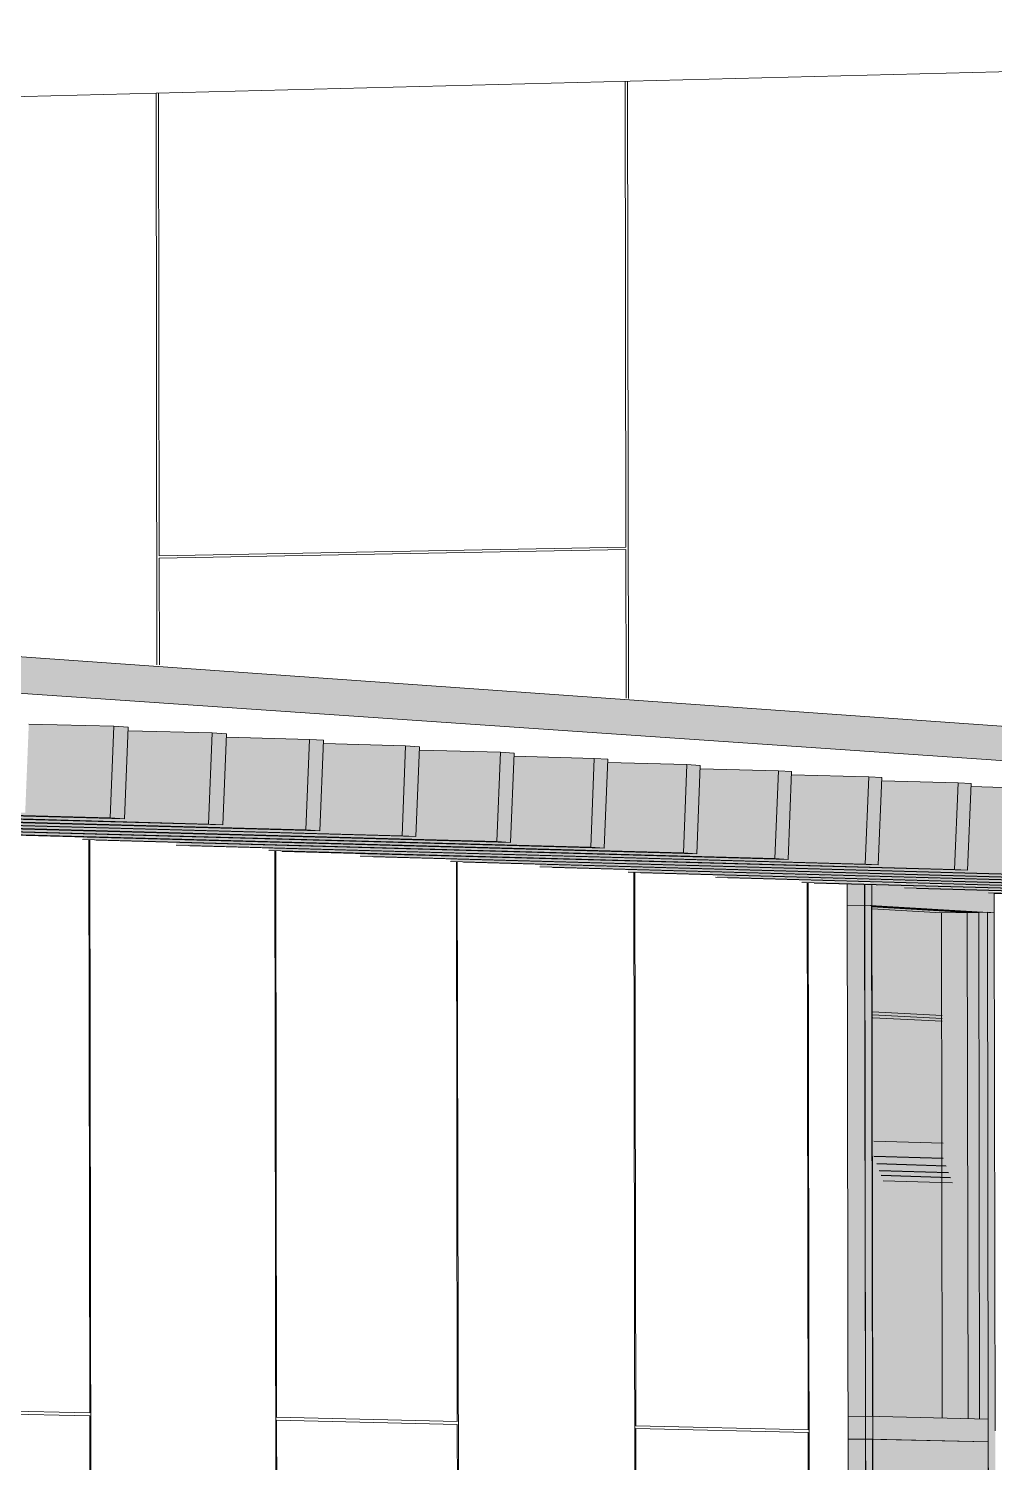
# Model space of a CAD drawing. Header units: inches. Extents: x 31156 to 31160, y -65 to 66.
# Drawn here: x 31159.02381 to 31159.05327, y -64.88712 to -64.84337 of the extents above; entities that cross this region are included whole.
import ezdxf

# ---------------------------------------------------------------- set-up
doc = ezdxf.new("R2010")
doc.units = ezdxf.units.IN
doc.header["$MEASUREMENT"] = 0
for name, color, linetype, lineweight in [('A-DOOR', 31, 'Continuous', 13), ('A-GLAZ-CURT', 52, 'Continuous', 9), ('A-GLAZ-CWMG', 51, 'Continuous', 9), ('A-ROOF', 132, 'Continuous', 13), ('A-WALL-PATT', 111, 'Continuous', 13), ('L-SITE-WALL', 31, 'Continuous', 13), ('S-BEAM', 12, 'Continuous', 9)]:
    doc.layers.add(name, color=color, linetype=linetype, lineweight=lineweight)

# ---------------------------------------------------------------- blocks, each defined once
blk = doc.blocks.new('FP_66-Looking South East')
at = {"layer": 'A-WALL-PATT', "lineweight": 9}
for p, q in [((-6207.907184, -64.885612), (-6207.907211, -64.868118)), ((-6207.907126, -64.903275), (-6207.907181, -64.868119)), ((-6207.901481, -64.9032), (-6207.901537, -64.868456)), ((-6207.90148, -64.885745), (-6207.901508, -64.868457)), ((-6207.895967, -64.885874), (-6207.895995, -64.868787)), ((-6207.895911, -64.903127), (-6207.895966, -64.868788)), ((-6207.890524, -64.903055), (-6207.89058, -64.86911)), ((-6207.890524, -64.886001), (-6207.890552, -64.86911)), ((-6207.88526, -64.886124), (-6207.885288, -64.869425)), ((-6207.885205, -64.902985), (-6207.88526, -64.869426)), ((-6207.907184, -64.885612), (-6207.912964, -64.885477)), ((-6207.907183, -64.885703), (-6207.912964, -64.885569)), ((-6207.907128, -64.920941), (-6207.907183, -64.885703)), ((-6207.895967, -64.885874), (-6207.90148, -64.885745)), ((-6207.901424, -64.920657), (-6207.90148, -64.885836)), ((-6207.895967, -64.885963), (-6207.90148, -64.885836)), ((-6207.895911, -64.920382), (-6207.895967, -64.885963)), ((-6207.88526, -64.886124), (-6207.890524, -64.886001)), ((-6207.890468, -64.920111), (-6207.890524, -64.886089)), ((-6207.88526, -64.886211), (-6207.890524, -64.886089)), ((-6207.885204, -64.919849), (-6207.88526, -64.886211))]:
    blk.add_line(p, q, dxfattribs=at)
blk = doc.blocks.new('FP_68-Looking South East')
at = {"layer": 'A-WALL-PATT', "lineweight": 9}
for p, q in [((-6207.90513, -64.86278), (-6207.905158, -64.845339)), ((-6207.905062, -64.859451), (-6207.905085, -64.845338)), ((-6207.890824, -64.859189), (-6207.890848, -64.844978)), ((-6207.890742, -64.863807), (-6207.890773, -64.844976)), ((-6207.890824, -64.859189), (-6207.905062, -64.859451)), ((-6207.905062, -64.859524), (-6207.890824, -64.859263)), ((-6207.890817, -64.863802), (-6207.890824, -64.859263)), ((-6207.905057, -64.862785), (-6207.905062, -64.859524))]:
    blk.add_line(p, q, dxfattribs=at)

msp = doc.modelspace()

# ---------------------------------------------------------------- hatches: boundary and pattern name
at = {"layer": 'A-DOOR', "lineweight": 5}
h = msp.add_hatch(color=256, dxfattribs=at)
h.paths.add_polyline_path([(31159.049609, -64.919173), (31159.053142, -64.919002), (31159.053087, -64.886497), (31159.049555, -64.886416), (31159.049603, -64.915264)], flags=0)
h.paths.add_polyline_path([(31159.050037, -64.91776), (31159.049987, -64.887818), (31159.052665, -64.887871), (31159.052715, -64.917638)], flags=0)
at = {"layer": 'A-GLAZ-CURT', "lineweight": 5, "transparency": 33554458}
msp.add_hatch(color=256, dxfattribs=at).paths.add_polyline_path([(31159.052823, -64.885799), (31159.052797, -64.870337), (31159.049535, -64.870147), (31159.049562, -64.885719)], flags=0)
at = {"layer": 'A-GLAZ-CWMG', "lineweight": 5}
for points in [[(31159.048809, -64.886065), (31159.049345, -64.886063), (31159.049317, -64.869486), (31159.048782, -64.869471), (31159.048808, -64.885223)], [(31159.053272, -64.870346), (31159.053271, -64.869754), (31159.053098, -64.869743), (31159.053098, -64.869673), (31159.050527, -64.86959), (31159.050527, -64.869519), (31159.049311, -64.869515), (31159.049312, -64.870115), (31159.050584, -64.870189)], [(31159.049561, -64.886068), (31159.049533, -64.869491), (31159.049318, -64.869515), (31159.049345, -64.886063)], [(31159.048809, -64.885717), (31159.049338, -64.885714), (31159.049312, -64.870115), (31159.048783, -64.870122), (31159.048808, -64.885221)], [(31159.049553, -64.885719), (31159.049527, -64.870128), (31159.049312, -64.870115), (31159.049338, -64.885714)], [(31159.051658, -64.870352), (31159.052739, -64.870334), (31159.049535, -64.870147), (31159.049566, -64.87023)], [(31159.052823, -64.885799), (31159.052797, -64.870346), (31159.051658, -64.870352), (31159.051684, -64.885771)], [(31159.052797, -64.870337), (31159.052796, -64.870318), (31159.052739, -64.870334)], [(31159.053086, -64.885805), (31159.05306, -64.870334), (31159.052797, -64.870346), (31159.052823, -64.885799)], [(31159.053298, -64.886156), (31159.053272, -64.870346), (31159.05306, -64.870334), (31159.053086, -64.886151)], [(31159.053087, -64.886497), (31159.053086, -64.885805), (31159.049338, -64.885714), (31159.049339, -64.886411)], [(31159.049358, -64.91988), (31159.049402, -64.919878), (31159.049345, -64.886063), (31159.048809, -64.886065), (31159.048866, -64.919875)], [(31159.049394, -64.919184), (31159.049339, -64.886411), (31159.04881, -64.886414), (31159.048866, -64.919178)], [(31159.049394, -64.919184), (31159.049609, -64.919173), (31159.049555, -64.886416), (31159.049339, -64.886411), (31159.049387, -64.915264)], [(31159.049402, -64.919878), (31159.049617, -64.919867), (31159.049561, -64.886068), (31159.049345, -64.886063), (31159.049394, -64.915264)], [(31159.053142, -64.919002), (31159.053354, -64.918992), (31159.053298, -64.886156), (31159.053086, -64.886151), (31159.053135, -64.915265)]]:
    msp.add_hatch(color=256, dxfattribs=at).paths.add_polyline_path(points, flags=0)
at = {"layer": 'A-GLAZ-CWMG'}
for points in [[(31159.048783, -64.870122), (31159.049312, -64.870115), (31159.049311, -64.869485), (31159.048782, -64.869471), (31159.048782, -64.870009)], [(31159.04881, -64.886414), (31159.049339, -64.886411), (31159.049338, -64.885714), (31159.048809, -64.885717), (31159.048809, -64.886171)]]:
    msp.add_hatch(color=256, dxfattribs=at).paths.add_polyline_path(points, flags=0)
at = {"layer": 'A-ROOF', "lineweight": 5}
msp.add_hatch(color=256, dxfattribs=at).paths.add_polyline_path([(31159.140056, -64.87164), (31159.140054, -64.87079), (31158.959576, -64.858004), (31158.959578, -64.859271), (31159.140054, -64.87164)], flags=0)
at = {"layer": 'L-SITE-WALL', "lineweight": 5}
msp.add_hatch(color=256, dxfattribs=at).paths.add_polyline_path([(31159.052009, -64.885767), (31159.051983, -64.878597), (31159.049885, -64.878534), (31159.049898, -64.885715), (31159.051983, -64.885766)], flags=0)
at = {"layer": 'S-BEAM', "lineweight": 5}
for points in [[(31159.026292, -64.867456), (31159.026404, -64.864657), (31159.023811, -64.86459), (31159.023702, -64.867297), (31159.00447, -64.866778), (31159.004471, -64.866863), (31159.023815, -64.867389)], [(31159.029298, -64.86764), (31159.02941, -64.864858), (31159.026849, -64.864792), (31159.026741, -64.867482), (31159.007579, -64.866963), (31159.007579, -64.867048), (31159.027179, -64.867582)], [(31159.032267, -64.867821), (31159.032378, -64.865056), (31159.029849, -64.864991), (31159.029741, -64.867666), (31159.01065, -64.867147), (31159.01065, -64.867231), (31159.031563, -64.867802)], [(31159.0352, -64.868), (31159.03531, -64.865252), (31159.032812, -64.865187), (31159.032705, -64.867846), (31159.013683, -64.867328), (31159.013683, -64.867412), (31159.032816, -64.867935)], [(31159.038096, -64.868177), (31159.038206, -64.865446), (31159.035738, -64.865382), (31159.035632, -64.868025), (31159.01668, -64.867507), (31159.01668, -64.86759), (31159.03596, -64.868118)], [(31159.040957, -64.868351), (31159.041067, -64.865637), (31159.038629, -64.865574), (31159.038523, -64.868202), (31159.01964, -64.867685), (31159.01964, -64.867767), (31159.040344, -64.868335)], [(31159.043784, -64.868524), (31159.043893, -64.865826), (31159.041485, -64.865763), (31159.041379, -64.868376), (31159.022565, -64.86786), (31159.022565, -64.867941), (31159.041489, -64.868461)], [(31159.046577, -64.868694), (31159.046685, -64.866013), (31159.044306, -64.865951), (31159.044201, -64.868548), (31159.025455, -64.868033), (31159.025455, -64.868113), (31159.04474, -64.868644)], [(31159.049336, -64.868863), (31159.049444, -64.866197), (31159.047093, -64.866136), (31159.046988, -64.868718), (31159.028311, -64.868204), (31159.028311, -64.868283), (31159.049125, -64.868857)], [(31159.052062, -64.869029), (31159.05217, -64.86638), (31159.049847, -64.866319), (31159.049743, -64.868887), (31159.031134, -64.868374), (31159.031134, -64.868451), (31159.049851, -64.868968)], [(31159.054757, -64.869194), (31159.054864, -64.86656), (31159.052568, -64.866499), (31159.052465, -64.869053), (31159.033923, -64.868546), (31159.033923, -64.868618), (31159.053521, -64.86916)], [(31159.057419, -64.869356), (31159.057526, -64.866738), (31159.055257, -64.866678), (31159.055154, -64.869217), (31159.03668, -64.868716), (31159.03668, -64.868782), (31159.055261, -64.869296)], [(31159.060051, -64.869517), (31159.060157, -64.866914), (31159.057915, -64.866854), (31159.057812, -64.869379), (31159.039405, -64.868884), (31159.039406, -64.868944), (31159.057917, -64.869458)], [(31159.062652, -64.869676), (31159.062757, -64.867088), (31159.060542, -64.867029), (31159.06044, -64.86954), (31159.042099, -64.869051), (31159.042099, -64.869105), (31159.062302, -64.869666)], [(31159.065223, -64.869833), (31159.065328, -64.867259), (31159.063138, -64.867201), (31159.063036, -64.869698), (31159.044815, -64.869215), (31159.044815, -64.869265), (31159.063141, -64.869775)], [(31159.067765, -64.869988), (31159.067869, -64.867429), (31159.065704, -64.867372), (31159.065603, -64.869855), (31159.047395, -64.869377), (31159.047395, -64.86942), (31159.066698, -64.869958)], [(31159.070277, -64.870141), (31159.070381, -64.867597), (31159.068241, -64.86754), (31159.06814, -64.87001), (31159.050527, -64.869538), (31159.050527, -64.86959), (31159.068244, -64.870084)], [(31159.072762, -64.870293), (31159.072865, -64.867763), (31159.070749, -64.867707), (31159.070649, -64.870163), (31159.053098, -64.869696), (31159.053098, -64.869743), (31159.071093, -64.870246)], [(31159.051709, -64.877088), (31159.051697, -64.87366), (31159.049592, -64.873552), (31159.049613, -64.877022), (31159.051697, -64.877088)], [(31159.051709, -64.877381), (31159.051697, -64.877088), (31159.049598, -64.877022), (31159.049613, -64.877314), (31159.051697, -64.87738)], [(31159.051708, -64.877839), (31159.051695, -64.87738), (31159.049597, -64.877314), (31159.049611, -64.877772), (31159.051695, -64.877839)], [(31159.051797, -64.878072), (31159.051783, -64.877849), (31159.049685, -64.877782), (31159.049699, -64.878005), (31159.051783, -64.878071)], [(31159.051875, -64.878278), (31159.051862, -64.87808), (31159.049763, -64.878022), (31159.049777, -64.87821), (31159.051862, -64.878277)], [(31159.051931, -64.878425), (31159.051918, -64.878285), (31159.049819, -64.878218), (31159.049832, -64.878358), (31159.051918, -64.878425)]]:
    msp.add_hatch(color=256, dxfattribs=at).paths.add_polyline_path(points, flags=0)
at = {"layer": 'S-BEAM'}
for points in [[(31159.026731, -64.867483), (31159.026843, -64.864686), (31159.026404, -64.864657), (31159.026292, -64.867456)], [(31159.029731, -64.867666), (31159.029843, -64.864887), (31159.02941, -64.864858), (31159.029298, -64.86764)], [(31159.032695, -64.867847), (31159.032806, -64.865085), (31159.032378, -64.865056), (31159.032267, -64.867821)], [(31159.035622, -64.868026), (31159.035733, -64.865281), (31159.03531, -64.865252), (31159.0352, -64.868), (31159.035241, -64.868002)], [(31159.038513, -64.868202), (31159.038623, -64.865474), (31159.038206, -64.865446), (31159.038096, -64.868177)], [(31159.041369, -64.868377), (31159.041479, -64.865665), (31159.041067, -64.865637), (31159.040957, -64.868351)], [(31159.044191, -64.868549), (31159.0443, -64.865854), (31159.043893, -64.865826), (31159.043784, -64.868524)], [(31159.046979, -64.868719), (31159.047087, -64.86604), (31159.046685, -64.866013), (31159.046577, -64.868694)], [(31159.049733, -64.868887), (31159.049841, -64.866224), (31159.049444, -64.866197), (31159.049336, -64.868863)], [(31159.052455, -64.869053), (31159.052563, -64.866406), (31159.05217, -64.86638), (31159.052062, -64.869029)]]:
    msp.add_hatch(color=256, dxfattribs=at).paths.add_polyline_path(points, flags=0)
at = {"layer": 'S-BEAM', "lineweight": 5}
h = msp.add_hatch(color=256, dxfattribs=at)
h.paths.add_polyline_path([(31159.135431, -64.875317), (31159.135431, -64.875217), (31159.134195, -64.875166), (31159.134221, -64.875247), (31159.135431, -64.875317)], flags=0)
h.paths.add_polyline_path([(31159.132849, -64.875168), (31159.132849, -64.875067), (31159.132296, -64.875059), (31159.132321, -64.875137), (31159.132849, -64.875168)], flags=0)
h.paths.add_polyline_path([(31159.127575, -64.874863), (31159.127575, -64.874761), (31159.126256, -64.87471), (31159.126282, -64.874788), (31159.127575, -64.874863)], flags=0)
h.paths.add_polyline_path([(31159.124883, -64.874707), (31159.124882, -64.874604), (31159.124957, -64.874572), (31159.123534, -64.87452), (31159.12356, -64.874631), (31159.124882, -64.874707)], flags=0)
h.paths.add_polyline_path([(31159.122151, -64.874549), (31159.122151, -64.874445), (31159.120773, -64.874397), (31159.120799, -64.874471), (31159.122151, -64.874549)], flags=0)
h.paths.add_polyline_path([(31159.051673, -64.870474), (31159.051673, -64.870351), (31159.049554, -64.870257), (31159.049581, -64.870353), (31159.051673, -64.870474)], flags=0)
h = msp.add_hatch(color=256, dxfattribs=at)
h.paths.add_polyline_path([(31159.135436, -64.877656), (31159.135431, -64.875317), (31159.134195, -64.875246), (31159.134221, -64.877593), (31159.135431, -64.877656)], flags=0)
h.paths.add_polyline_path([(31159.132854, -64.877523), (31159.132849, -64.875168), (31159.132296, -64.875166), (31159.132321, -64.877495), (31159.132849, -64.877523)], flags=0)
h.paths.add_polyline_path([(31159.12758, -64.877251), (31159.127575, -64.874863), (31159.126256, -64.874787), (31159.126282, -64.877184), (31159.127575, -64.877251)], flags=0)
h.paths.add_polyline_path([(31159.124887, -64.877112), (31159.124882, -64.874707), (31159.123534, -64.874629), (31159.12356, -64.877044), (31159.124882, -64.877112)], flags=0)
h.paths.add_polyline_path([(31159.122156, -64.876971), (31159.122151, -64.874549), (31159.120773, -64.874478), (31159.120799, -64.876901), (31159.122151, -64.876971)], flags=0)
h.paths.add_polyline_path([(31159.051678, -64.873337), (31159.051673, -64.870474), (31159.049555, -64.870364), (31159.049581, -64.873229), (31159.051673, -64.873337)], flags=0)
h = msp.add_hatch(color=256, dxfattribs=at)
h.paths.add_polyline_path([(31159.135436, -64.877774), (31159.135431, -64.877656), (31159.1342, -64.877614), (31159.13422, -64.877712), (31159.135431, -64.877774)], flags=0)
h.paths.add_polyline_path([(31159.132854, -64.877642), (31159.132849, -64.877523), (31159.132301, -64.87752), (31159.132321, -64.877614), (31159.132848, -64.877641)], flags=0)
h.paths.add_polyline_path([(31159.12758, -64.877371), (31159.127575, -64.877251), (31159.126261, -64.877187), (31159.126281, -64.877305), (31159.127575, -64.877371)], flags=0)
h.paths.add_polyline_path([(31159.124887, -64.877233), (31159.124882, -64.877112), (31159.123539, -64.877044), (31159.123559, -64.877165), (31159.124882, -64.877233)], flags=0)
h.paths.add_polyline_path([(31159.122156, -64.877093), (31159.122151, -64.876971), (31159.120778, -64.876931), (31159.120799, -64.877024), (31159.122151, -64.877093)], flags=0)
h.paths.add_polyline_path([(31159.051678, -64.873482), (31159.051673, -64.873337), (31159.04956, -64.873259), (31159.049581, -64.873374), (31159.051673, -64.873482)], flags=0)
h = msp.add_hatch(color=256, dxfattribs=at)
h.paths.add_polyline_path([(31159.135434, -64.877849), (31159.135429, -64.877774), (31159.134198, -64.877711), (31159.134218, -64.877787), (31159.135429, -64.877849)], flags=0)
h.paths.add_polyline_path([(31159.132852, -64.877718), (31159.132846, -64.877641), (31159.132298, -64.877613), (31159.132319, -64.87769), (31159.132846, -64.877717)], flags=0)
h.paths.add_polyline_path([(31159.129211, -64.877532), (31159.129211, -64.877455), (31159.128942, -64.877441), (31159.128963, -64.877519)], flags=0)
h.paths.add_polyline_path([(31159.127578, -64.877448), (31159.127573, -64.877371), (31159.126259, -64.877304), (31159.126279, -64.877382), (31159.127573, -64.877448)], flags=0)
h.paths.add_polyline_path([(31159.124885, -64.877311), (31159.12488, -64.877233), (31159.123537, -64.877164), (31159.123557, -64.877243), (31159.12488, -64.877311)], flags=0)
h.paths.add_polyline_path([(31159.122154, -64.877172), (31159.122149, -64.877093), (31159.120776, -64.877023), (31159.120796, -64.877102), (31159.122149, -64.877171)], flags=0)
h.paths.add_polyline_path([(31159.051676, -64.873574), (31159.05167, -64.873482), (31159.049557, -64.873373), (31159.049579, -64.873467), (31159.05167, -64.873574)], flags=0)
h = msp.add_hatch(color=256, dxfattribs=at)
h.paths.add_polyline_path([(31159.134836, -64.877889), (31159.135437, -64.877884), (31159.135429, -64.877849), (31159.134198, -64.877786), (31159.134224, -64.877858)], flags=0)
h.paths.add_polyline_path([(31159.132857, -64.877789), (31159.132846, -64.877717), (31159.132298, -64.877689), (31159.132324, -64.877762), (31159.132852, -64.877789)], flags=0)
h.paths.add_polyline_path([(31159.127583, -64.877521), (31159.127573, -64.877448), (31159.126259, -64.877381), (31159.126284, -64.877455), (31159.127578, -64.87752)], flags=0)
h.paths.add_polyline_path([(31159.124891, -64.877384), (31159.12488, -64.877311), (31159.123537, -64.877242), (31159.123563, -64.877316), (31159.124885, -64.877383)], flags=0)
h.paths.add_polyline_path([(31159.12216, -64.877245), (31159.122149, -64.877171), (31159.120776, -64.877101), (31159.120802, -64.877176), (31159.122154, -64.877245)], flags=0)
h.paths.add_polyline_path([(31159.051681, -64.873661), (31159.05167, -64.873574), (31159.049557, -64.873466), (31159.049584, -64.873554), (31159.051676, -64.873661)], flags=0)
h = msp.add_hatch(color=256, dxfattribs=at)
h.paths.add_polyline_path([(31159.132872, -64.8812), (31159.132859, -64.88082), (31159.13232, -64.880802), (31159.132334, -64.881183), (31159.132859, -64.881199)], flags=0)
h.paths.add_polyline_path([(31159.051996, -64.878594), (31159.051982, -64.878432), (31159.049883, -64.878394), (31159.049896, -64.878526), (31159.051982, -64.878593)], flags=0)

# ---------------------------------------------------------------- linework, layer by layer
at = {"layer": 'A-DOOR'}
for p, q in [((31159.049609, -64.919173), (31159.049555, -64.886416)), ((31159.053087, -64.886497), (31159.049555, -64.886416)), ((31159.053087, -64.886497), (31159.053142, -64.919002))]:
    msp.add_line(p, q, dxfattribs=at)
at = {"layer": 'A-GLAZ-CURT'}
for p, q in [((31159.052797, -64.870337), (31159.049535, -64.870147)), ((31159.049536, -64.870172), (31159.052446, -64.870342)), ((31159.052797, -64.870337), (31159.052446, -64.870342)), ((31159.052446, -64.870342), (31159.052472, -64.88579)), ((31159.052823, -64.885799), (31159.052797, -64.870337))]:
    msp.add_line(p, q, dxfattribs=at)
at = {"layer": 'A-GLAZ-CWMG'}
for p, q in [((31159.049312, -64.870115), (31159.049311, -64.869485)), ((31159.049317, -64.869486), (31159.049345, -64.886063)), ((31159.049533, -64.869491), (31159.049561, -64.886068)), ((31159.053271, -64.869748), (31159.053272, -64.870346)), ((31159.048783, -64.870122), (31159.049312, -64.870115)), ((31159.048783, -64.870122), (31159.049312, -64.870115)), ((31159.049312, -64.870115), (31159.049338, -64.885714)), ((31159.053272, -64.870346), (31159.049319, -64.870116)), ((31159.049319, -64.870116), (31159.049527, -64.870128)), ((31159.049527, -64.870128), (31159.049553, -64.885719)), ((31159.051658, -64.870352), (31159.04954, -64.870229)), ((31159.051658, -64.870352), (31159.052797, -64.870337)), ((31159.051684, -64.885771), (31159.051658, -64.870352)), ((31159.052797, -64.870337), (31159.05306, -64.870334)), ((31159.05306, -64.870334), (31159.053272, -64.870346)), ((31159.053086, -64.886151), (31159.05306, -64.870334)), ((31159.053298, -64.886156), (31159.053272, -64.870346)), ((31159.049338, -64.885714), (31159.048809, -64.885717)), ((31159.049338, -64.885714), (31159.048809, -64.885717)), ((31159.049339, -64.886411), (31159.049338, -64.885714)), ((31159.053086, -64.885805), (31159.049345, -64.885714)), ((31159.049553, -64.885719), (31159.049345, -64.885714)), ((31159.053086, -64.885805), (31159.053087, -64.886497)), ((31159.04881, -64.886414), (31159.049339, -64.886411)), ((31159.04881, -64.886414), (31159.049339, -64.886411)), ((31159.049339, -64.886411), (31159.049394, -64.919184)), ((31159.049345, -64.886063), (31159.049402, -64.919881)), ((31159.053087, -64.886497), (31159.049346, -64.886411)), ((31159.049346, -64.886411), (31159.049555, -64.886416)), ((31159.049555, -64.886416), (31159.049609, -64.919173)), ((31159.049561, -64.886068), (31159.049617, -64.91987)), ((31159.053142, -64.919002), (31159.053086, -64.886151))]:
    msp.add_line(p, q, dxfattribs=at)
at = {"layer": 'A-ROOF'}
for p, q in [((31158.959576, -64.858004), (31159.140054, -64.87079)), ((31159.140056, -64.87164), (31158.959578, -64.859271))]:
    msp.add_line(p, q, dxfattribs=at)
at = {"layer": 'L-SITE-WALL'}
for p, q in [((31159.105669, -64.843369), (31158.920075, -64.848059)), ((31159.048866, -64.919875), (31159.048782, -64.869471))]:
    msp.add_line(p, q, dxfattribs=at)
at = {"layer": 'S-BEAM'}
for p, q in [((31159.023811, -64.86459), (31159.026404, -64.864657)), ((31159.026404, -64.864657), (31159.026292, -64.867456)), ((31159.026843, -64.864686), (31159.026404, -64.864657)), ((31159.026731, -64.867483), (31159.026843, -64.864686)), ((31159.026849, -64.864792), (31159.02941, -64.864858)), ((31159.02941, -64.864858), (31159.029298, -64.86764)), ((31159.029843, -64.864887), (31159.02941, -64.864858)), ((31159.029731, -64.867666), (31159.029843, -64.864887)), ((31159.029849, -64.864991), (31159.032378, -64.865056)), ((31159.032378, -64.865056), (31159.032267, -64.867821)), ((31159.032806, -64.865085), (31159.032378, -64.865056)), ((31159.032695, -64.867847), (31159.032806, -64.865085)), ((31159.032812, -64.865187), (31159.03531, -64.865252)), ((31159.03531, -64.865252), (31159.0352, -64.868)), ((31159.035733, -64.865281), (31159.03531, -64.865252)), ((31159.035622, -64.868026), (31159.035733, -64.865281)), ((31159.035738, -64.865382), (31159.038206, -64.865446)), ((31159.038206, -64.865446), (31159.038096, -64.868177)), ((31159.038623, -64.865474), (31159.038206, -64.865446)), ((31159.038513, -64.868202), (31159.038623, -64.865474)), ((31159.038629, -64.865574), (31159.041067, -64.865637)), ((31159.041067, -64.865637), (31159.040957, -64.868351)), ((31159.041479, -64.865665), (31159.041067, -64.865637)), ((31159.041369, -64.868377), (31159.041479, -64.865665)), ((31159.041485, -64.865763), (31159.043893, -64.865826)), ((31159.043893, -64.865826), (31159.043784, -64.868524)), ((31159.0443, -64.865854), (31159.043893, -64.865826)), ((31159.044191, -64.868549), (31159.0443, -64.865854)), ((31159.044306, -64.865951), (31159.046685, -64.866013)), ((31159.046685, -64.866013), (31159.046577, -64.868694)), ((31159.047087, -64.86604), (31159.046685, -64.866013)), ((31159.046979, -64.868719), (31159.047087, -64.86604)), ((31159.047093, -64.866136), (31159.049444, -64.866197)), ((31159.049444, -64.866197), (31159.049336, -64.868863)), ((31159.049841, -64.866224), (31159.049444, -64.866197)), ((31159.049733, -64.868887), (31159.049841, -64.866224)), ((31159.049847, -64.866319), (31159.05217, -64.86638)), ((31159.05217, -64.86638), (31159.052062, -64.869029)), ((31159.052563, -64.866406), (31159.05217, -64.86638)), ((31159.052455, -64.869053), (31159.052563, -64.866406)), ((31159.052568, -64.866499), (31159.054864, -64.86656)), ((31159.004471, -64.866863), (31159.026292, -64.867456)), ((31159.004924, -64.86689), (31159.026731, -64.867483)), ((31159.007579, -64.867048), (31159.029298, -64.86764)), ((31159.008027, -64.867075), (31159.029731, -64.867666)), ((31159.01065, -64.867231), (31159.032267, -64.867821)), ((31159.011092, -64.867258), (31159.032695, -64.867847)), ((31159.013683, -64.867412), (31159.0352, -64.868)), ((31159.01412, -64.867438), (31159.035622, -64.868026)), ((31159.01668, -64.86759), (31159.038096, -64.868177)), ((31159.017111, -64.867616), (31159.038513, -64.868202)), ((31159.026292, -64.867456), (31159.026731, -64.867483)), ((31159.029298, -64.86764), (31159.029731, -64.867666)), ((31159.01964, -64.867767), (31159.040957, -64.868351)), ((31159.020067, -64.867792), (31159.041369, -64.868377)), ((31159.022565, -64.867941), (31159.043784, -64.868524)), ((31159.022987, -64.867966), (31159.044191, -64.868549)), ((31159.032267, -64.867821), (31159.032695, -64.867847)), ((31159.0352, -64.868), (31159.035622, -64.868026)), ((31159.025455, -64.868113), (31159.046577, -64.868694)), ((31159.025872, -64.868138), (31159.046979, -64.868719)), ((31159.028311, -64.868283), (31159.049336, -64.868863)), ((31159.028723, -64.868308), (31159.049733, -64.868887)), ((31159.031134, -64.868451), (31159.052062, -64.869029)), ((31159.031541, -64.868476), (31159.052455, -64.869053)), ((31159.038096, -64.868177), (31159.038513, -64.868202)), ((31159.040957, -64.868351), (31159.041369, -64.868377)), ((31159.043784, -64.868524), (31159.044191, -64.868549)), ((31159.033923, -64.868618), (31159.054757, -64.869194)), ((31159.034325, -64.868642), (31159.055145, -64.869217)), ((31159.03668, -64.868782), (31159.057419, -64.869356)), ((31159.037078, -64.868806), (31159.057803, -64.86938)), ((31159.039406, -64.868944), (31159.060051, -64.869517)), ((31159.039798, -64.868968), (31159.06043, -64.86954)), ((31159.046577, -64.868694), (31159.046979, -64.868719)), ((31159.049336, -64.868863), (31159.049733, -64.868887)), ((31159.042099, -64.869105), (31159.062652, -64.869676)), ((31159.042488, -64.869128), (31159.063027, -64.869699)), ((31159.044763, -64.869263), (31159.065223, -64.869833)), ((31159.045146, -64.869286), (31159.065594, -64.869855)), ((31159.052062, -64.869029), (31159.052455, -64.869053)), ((31159.047395, -64.86942), (31159.067765, -64.869988)), ((31159.047775, -64.869443), (31159.068131, -64.87001)), ((31159.050527, -64.86959), (31159.070277, -64.870141)), ((31159.050902, -64.869612), (31159.07064, -64.870163)), ((31159.053098, -64.869743), (31159.072762, -64.870293)), ((31159.053271, -64.86976), (31159.07312, -64.870315)), ((31159.049557, -64.873373), (31159.051676, -64.873482)), ((31159.049557, -64.873466), (31159.051676, -64.873574)), ((31159.049563, -64.873553), (31159.051681, -64.873661)), ((31159.049597, -64.877314), (31159.051707, -64.877381)), ((31159.051708, -64.877839), (31159.049597, -64.877772)), ((31159.051713, -64.877852), (31159.049602, -64.877785)), ((31159.051797, -64.878072), (31159.049685, -64.878004)), ((31159.051801, -64.878083), (31159.04969, -64.878015)), ((31159.051875, -64.878278), (31159.049763, -64.87821)), ((31159.051879, -64.878287), (31159.049767, -64.87822)), ((31159.051931, -64.878425), (31159.049819, -64.878357)), ((31159.051935, -64.878434), (31159.049823, -64.878366)), ((31159.051996, -64.878594), (31159.049883, -64.878526))]:
    msp.add_line(p, q, dxfattribs=at)

# ---------------------------------------------------------------- block references
at = {"layer": 'L-SITE-WALL', "lineweight": 9}
for name in ['FP_68-Looking South East', 'FP_66-Looking South East']:
    msp.add_blockref(name, (37366.932853, 0), dxfattribs=at)

doc.saveas('drawing.dxf')
